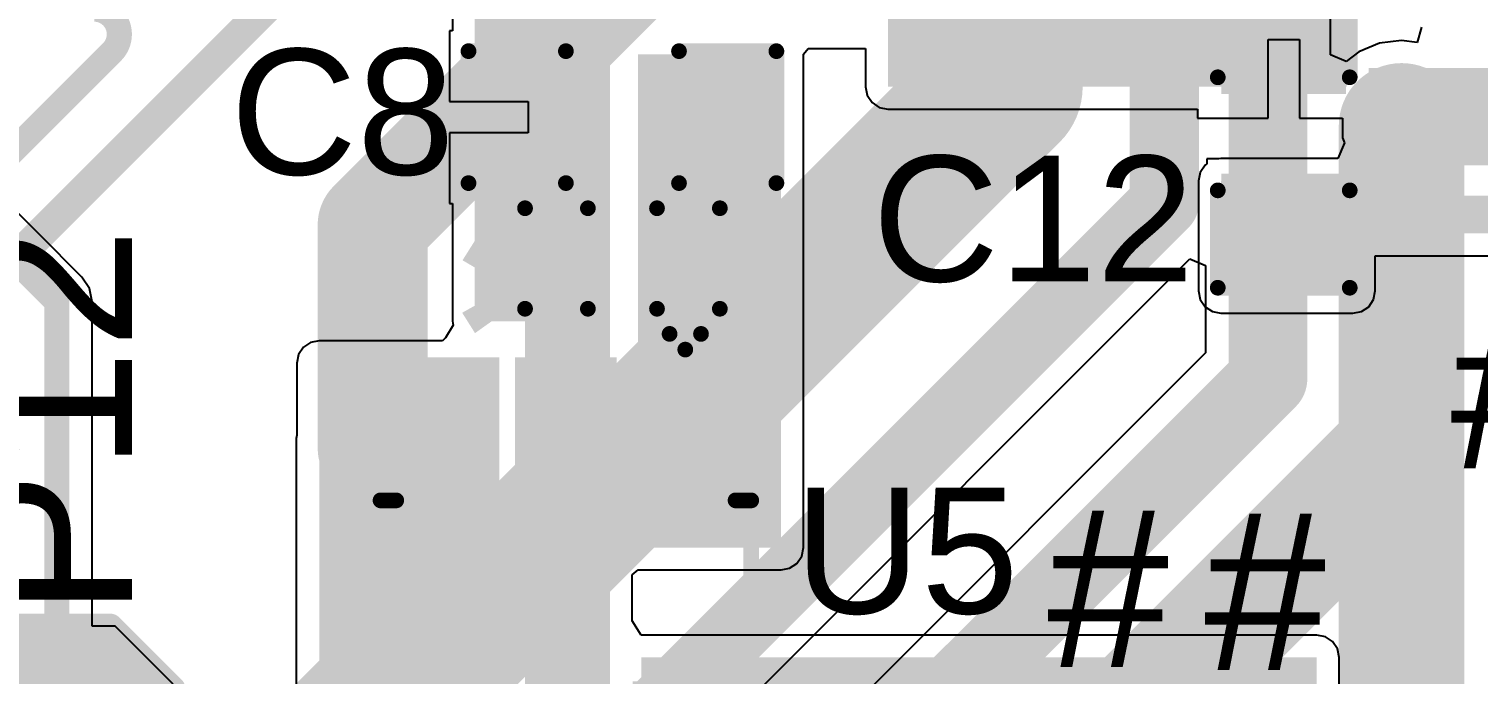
# Model space of a CAD drawing. Header units: millimetres. Extents: x -0.43 to 2.06, y -0.4 to 2.49.
# Drawn here: x 1.1946 to 1.6558, y 1.307 to 1.5124 of the extents above; entities that cross this region are included whole.
import ezdxf

# ---------------------------------------------------------------- set-up
doc = ezdxf.new("R2010")
doc.units = ezdxf.units.MM
doc.header["$MEASUREMENT"] = 0
for name, color, linetype in [('BottomLayer', 5, 'Continuous'), ('BottomSolder', 6, 'Continuous'), ('TopLayer', 1, 'Continuous'), ('TopOverlay', 2, 'Continuous'), ('TopPaste', 8, 'Continuous'), ('TopSolder', 216, 'Continuous'), ('ViaHoleLayer', 16, 'Continuous')]:
    doc.layers.add(name, color=color, linetype=linetype)
doc.styles.add('Arial', font='', dxfattribs={"height": 0.2})
doc.styles.get('Arial').set_extended_font_data('Arial')

# ---------------------------------------------------------------- blocks, each defined once
blk = doc.blocks.new('CAP_0603_18')
at = {"layer": 'TopLayer'}
for points in [[(-0.015, 0.0175), (-0.015, -0.0175), (-0.045, -0.0175), (-0.045, 0.0175)], [(0.045, 0.0175), (0.045, -0.0175), (0.015, -0.0175), (0.015, 0.0175)]]:
    blk.add_hatch(color=1, dxfattribs=at).paths.add_polyline_path(points)
at = {"layer": 'TopPaste'}
for points in [[(-0.015, 0.0175), (-0.015, -0.0175), (-0.045, -0.0175), (-0.045, 0.0175)], [(0.045, 0.0175), (0.045, -0.0175), (0.015, -0.0175), (0.015, 0.0175)]]:
    blk.add_hatch(color=8, dxfattribs=at).paths.add_polyline_path(points)
at = {"layer": 'TopSolder'}
for points in [[(-0.01264, 0.01986), (-0.01264, -0.01986), (-0.04736, -0.01986), (-0.04736, 0.01986)], [(0.04736, 0.01986), (0.04736, -0.01986), (0.01264, -0.01986), (0.01264, 0.01986)]]:
    blk.add_hatch(color=216, dxfattribs=at).paths.add_polyline_path(points)
at = {"layer": 'TopOverlay', "const_width": 0.005}
for points in [[(-0.049, 0.021), (-0.049, -0.021)], [(-0.018, 0.021), (-0.049, 0.021)], [(0.049, 0.021), (0.018, 0.021)], [(0.049, 0.021), (0.049, -0.021)], [(-0.018, -0.021), (-0.049, -0.021)], [(0.049, -0.021), (0.018, -0.021)]]:
    blk.add_lwpolyline(points, dxfattribs=at)
at = {"layer": 'TopOverlay', "const_width": 0.0025}
for points in [[(-0.05025, 0.021, 1), (-0.04775, 0.021, 1)], [(-0.05025, 0.021, 1), (-0.04775, 0.021, 1)], [(-0.01925, 0.021, 1), (-0.01675, 0.021, 1)], [(0.01675, 0.021, 1), (0.01925, 0.021, 1)], [(0.04775, 0.021, 1), (0.05025, 0.021, 1)], [(0.04775, 0.021, 1), (0.05025, 0.021, 1)], [(-0.05025, -0.021, 1), (-0.04775, -0.021, 1)], [(-0.05025, -0.021, 1), (-0.04775, -0.021, 1)], [(-0.01925, -0.021, 1), (-0.01675, -0.021, 1)], [(0.01675, -0.021, 1), (0.01925, -0.021, 1)], [(0.04775, -0.021, 1), (0.05025, -0.021, 1)], [(0.04775, -0.021, 1), (0.05025, -0.021, 1)]]:
    blk.add_lwpolyline(points, format="xyb", close=True, dxfattribs=at)
blk = doc.blocks.new('CAP_0402_19')
at = {"layer": 'TopLayer'}
for points in [[(-0.0275, -0.0125), (-0.0275, 0.0125), (-0.0095, 0.0125), (-0.0095, -0.0125)], [(0.0095, -0.0125), (0.0095, 0.0125), (0.0275, 0.0125), (0.0275, -0.0125)]]:
    blk.add_hatch(color=1, dxfattribs=at).paths.add_polyline_path(points)
at = {"layer": 'TopPaste'}
for points in [[(-0.0275, -0.0125), (-0.0275, 0.0125), (-0.0095, 0.0125), (-0.0095, -0.0125)], [(0.0095, -0.0125), (0.0095, 0.0125), (0.0275, 0.0125), (0.0275, -0.0125)]]:
    blk.add_hatch(color=8, dxfattribs=at).paths.add_polyline_path(points)
at = {"layer": 'TopSolder'}
for points in [[(-0.02986, -0.01486), (-0.02986, 0.01486), (-0.00714, 0.01486), (-0.00714, -0.01486)], [(0.00714, -0.01486), (0.00714, 0.01486), (0.02986, 0.01486), (0.02986, -0.01486)]]:
    blk.add_hatch(color=216, dxfattribs=at).paths.add_polyline_path(points)
at = {"layer": 'TopOverlay', "const_width": 0.005}
for points in [[(-0.031, 0.016), (-0.031, -0.016)], [(-0.011, 0.016), (-0.031, 0.016)], [(0.031, 0.016), (0.011, 0.016)], [(0.031, 0.016), (0.031, -0.016)], [(-0.011, -0.016), (-0.031, -0.016)], [(0.031, -0.016), (0.011, -0.016)]]:
    blk.add_lwpolyline(points, dxfattribs=at)
at = {"layer": 'TopOverlay', "const_width": 0.0025}
for points in [[(-0.03225, 0.016, 1), (-0.02975, 0.016, 1)], [(-0.03225, 0.016, 1), (-0.02975, 0.016, 1)], [(-0.01225, 0.016, 1), (-0.00975, 0.016, 1)], [(0.00975, 0.016, 1), (0.01225, 0.016, 1)], [(0.02975, 0.016, 1), (0.03225, 0.016, 1)], [(0.02975, 0.016, 1), (0.03225, 0.016, 1)], [(-0.03225, -0.016, 1), (-0.02975, -0.016, 1)], [(-0.03225, -0.016, 1), (-0.02975, -0.016, 1)], [(-0.01225, -0.016, 1), (-0.00975, -0.016, 1)], [(0.00975, -0.016, 1), (0.01225, -0.016, 1)], [(0.02975, -0.016, 1), (0.03225, -0.016, 1)], [(0.02975, -0.016, 1), (0.03225, -0.016, 1)]]:
    blk.add_lwpolyline(points, format="xyb", close=True, dxfattribs=at)
blk = doc.blocks.new('CAP_0603_22')
at = {"layer": 'TopLayer'}
for points in [[(-0.015, 0.0175), (-0.015, -0.0175), (-0.045, -0.0175), (-0.045, 0.0175)], [(0.045, 0.0175), (0.045, -0.0175), (0.015, -0.0175), (0.015, 0.0175)]]:
    blk.add_hatch(color=1, dxfattribs=at).paths.add_polyline_path(points)
at = {"layer": 'TopPaste'}
for points in [[(-0.015, 0.0175), (-0.015, -0.0175), (-0.045, -0.0175), (-0.045, 0.0175)], [(0.045, 0.0175), (0.045, -0.0175), (0.015, -0.0175), (0.015, 0.0175)]]:
    blk.add_hatch(color=8, dxfattribs=at).paths.add_polyline_path(points)
at = {"layer": 'TopSolder'}
for points in [[(-0.01264, 0.01986), (-0.01264, -0.01986), (-0.04736, -0.01986), (-0.04736, 0.01986)], [(0.04736, 0.01986), (0.04736, -0.01986), (0.01264, -0.01986), (0.01264, 0.01986)]]:
    blk.add_hatch(color=216, dxfattribs=at).paths.add_polyline_path(points)
at = {"layer": 'TopOverlay', "const_width": 0.005}
for points in [[(-0.049, 0.021), (-0.049, -0.021)], [(-0.049, 0.021), (-0.018, 0.021)], [(0.018, 0.021), (0.049, 0.021)], [(0.049, 0.021), (0.049, -0.021)], [(-0.049, -0.021), (-0.018, -0.021)], [(0.018, -0.021), (0.049, -0.021)]]:
    blk.add_lwpolyline(points, dxfattribs=at)
at = {"layer": 'TopOverlay', "const_width": 0.0025}
for points in [[(-0.05025, 0.021, 1), (-0.04775, 0.021, 1)], [(-0.05025, 0.021, 1), (-0.04775, 0.021, 1)], [(-0.01925, 0.021, 1), (-0.01675, 0.021, 1)], [(0.01675, 0.021, 1), (0.01925, 0.021, 1)], [(0.04775, 0.021, 1), (0.05025, 0.021, 1)], [(0.04775, 0.021, 1), (0.05025, 0.021, 1)], [(-0.05025, -0.021, 1), (-0.04775, -0.021, 1)], [(-0.05025, -0.021, 1), (-0.04775, -0.021, 1)], [(-0.01925, -0.021, 1), (-0.01675, -0.021, 1)], [(0.01675, -0.021, 1), (0.01925, -0.021, 1)], [(0.04775, -0.021, 1), (0.05025, -0.021, 1)], [(0.04775, -0.021, 1), (0.05025, -0.021, 1)]]:
    blk.add_lwpolyline(points, format="xyb", close=True, dxfattribs=at)
blk = doc.blocks.new('TSOT_23_5_51')
at = {"layer": 'TopLayer'}
for points in [[(-0.02756, 0.04961), (-0.02756, 0.0252), (-0.07559, 0.0252), (-0.07559, 0.04961)], [(0.07559, 0.04961), (0.07559, 0.0252), (0.02756, 0.0252), (0.02756, 0.04961)], [(-0.02756, 0.0122), (-0.02756, -0.0122), (-0.07559, -0.0122), (-0.07559, 0.0122)], [(-0.02756, -0.0252), (-0.02756, -0.04961), (-0.07559, -0.04961), (-0.07559, -0.0252)], [(0.07559, -0.0252), (0.07559, -0.04961), (0.02756, -0.04961), (0.02756, -0.0252)]]:
    blk.add_hatch(color=1, dxfattribs=at).paths.add_polyline_path(points)
at = {"layer": 'TopPaste'}
for points in [[(-0.02756, 0.04961), (-0.02756, 0.0252), (-0.07559, 0.0252), (-0.07559, 0.04961)], [(0.07559, 0.04961), (0.07559, 0.0252), (0.02756, 0.0252), (0.02756, 0.04961)], [(-0.02756, 0.0122), (-0.02756, -0.0122), (-0.07559, -0.0122), (-0.07559, 0.0122)], [(-0.02756, -0.0252), (-0.02756, -0.04961), (-0.07559, -0.04961), (-0.07559, -0.0252)], [(0.07559, -0.0252), (0.07559, -0.04961), (0.02756, -0.04961), (0.02756, -0.0252)]]:
    blk.add_hatch(color=8, dxfattribs=at).paths.add_polyline_path(points)
at = {"layer": 'TopSolder'}
for points in [[(-0.02356, 0.05361), (-0.02356, 0.0212), (-0.07959, 0.0212), (-0.07959, 0.05361)], [(0.07959, 0.05361), (0.07959, 0.0212), (0.02356, 0.0212), (0.02356, 0.05361)], [(-0.02356, 0.0162), (-0.02356, -0.0162), (-0.07959, -0.0162), (-0.07959, 0.0162)], [(-0.02356, -0.0212), (-0.02356, -0.05361), (-0.07959, -0.05361), (-0.07959, -0.0212)], [(0.07959, -0.0212), (0.07959, -0.05361), (0.02356, -0.05361), (0.02356, -0.0212)]]:
    blk.add_hatch(color=216, dxfattribs=at).paths.add_polyline_path(points)
at = {"layer": 'TopOverlay', "const_width": 0.005}
for points in [[(-0.034, 0.054), (-0.034, 0.059)], [(0.03, 0.059), (-0.034, 0.059)], [(0.03, 0.054), (0.03, 0.059)], [(-0.087, 0.033), (-0.087, 0.043)], [(-0.082, 0.038), (-0.087, 0.043)], [(-0.087, 0.033), (-0.082, 0.038)], [(0.03, -0.016), (0.03, 0.016)], [(-0.034, -0.059), (-0.034, -0.054)], [(0.03, -0.059), (0.03, -0.054)], [(0.03, -0.059), (-0.034, -0.059)]]:
    blk.add_lwpolyline(points, dxfattribs=at)
at = {"layer": 'TopOverlay', "const_width": 0.0025}
for points in [[(-0.03525, 0.059, 1), (-0.03275, 0.059, 1)], [(-0.03525, 0.059, 1), (-0.03275, 0.059, 1)], [(0.02875, 0.059, 1), (0.03125, 0.059, 1)], [(0.02875, 0.059, 1), (0.03125, 0.059, 1)], [(-0.03525, 0.054, 1), (-0.03275, 0.054, 1)], [(0.02875, 0.054, 1), (0.03125, 0.054, 1)], [(-0.08825, 0.043, 1), (-0.08575, 0.043, 1)], [(-0.08825, 0.043, 1), (-0.08575, 0.043, 1)], [(-0.08325, 0.038, 1), (-0.08075, 0.038, 1)], [(-0.08325, 0.038, 1), (-0.08075, 0.038, 1)], [(-0.08825, 0.033, 1), (-0.08575, 0.033, 1)], [(-0.08825, 0.033, 1), (-0.08575, 0.033, 1)], [(0.02875, 0.016, 1), (0.03125, 0.016, 1)], [(0.02875, -0.016, 1), (0.03125, -0.016, 1)], [(-0.03525, -0.054, 1), (-0.03275, -0.054, 1)], [(0.02875, -0.054, 1), (0.03125, -0.054, 1)], [(-0.03525, -0.059, 1), (-0.03275, -0.059, 1)], [(-0.03525, -0.059, 1), (-0.03275, -0.059, 1)], [(0.02875, -0.059, 1), (0.03125, -0.059, 1)], [(0.02875, -0.059, 1), (0.03125, -0.059, 1)]]:
    blk.add_lwpolyline(points, format="xyb", close=True, dxfattribs=at)
blk = doc.blocks.new('TEST_POINT_88')
at = {"layer": 'TopLayer'}
blk.add_hatch(color=1, dxfattribs=at).paths.add_polyline_path([(0.015, 0.03), (-0.015, 0.03), (-0.03, 0.015), (-0.03, -0.015), (-0.015, -0.03), (0.015, -0.03), (0.03, -0.015), (0.03, 0.015)])
at = {"layer": 'TopPaste'}
blk.add_hatch(color=8, dxfattribs=at).paths.add_polyline_path([(0.015, 0.03), (-0.015, 0.03), (-0.03, 0.015), (-0.03, -0.015), (-0.015, -0.03), (0.015, -0.03), (0.03, -0.015), (0.03, 0.015)])
at = {"layer": 'TopSolder'}
blk.add_hatch(color=216, dxfattribs=at).paths.add_polyline_path([(0.017, 0.034), (-0.017, 0.034), (-0.034, 0.017), (-0.034, -0.017), (-0.017, -0.034), (0.017, -0.034), (0.034, -0.017), (0.034, 0.017)])
at = {"layer": 'TopOverlay', "const_width": 0.00787}
for points in [[(-0.017, 0.037), (-0.037, 0.017)], [(-0.017, 0.037), (0.017, 0.037)], [(-0.017, 0.037), (0.017, 0.037)], [(0.017, 0.037), (0.037, 0.017)], [(-0.037, 0.017), (-0.037, -0.017)], [(0.037, 0.017), (0.037, -0.017)], [(-0.037, -0.017), (-0.017, -0.037)], [(0.037, -0.017), (0.017, -0.037)], [(-0.017, -0.037), (0.017, -0.037)], [(-0.017, -0.037), (0.017, -0.037)]]:
    blk.add_lwpolyline(points, dxfattribs=at)
at = {"layer": 'TopOverlay', "const_width": 0.00394}
for points in [[(-0.01897, 0.037, 1), (-0.01503, 0.037, 1)], [(-0.01897, 0.037, 1), (-0.01503, 0.037, 1)], [(-0.01897, 0.037, 1), (-0.01503, 0.037, 1)], [(0.01503, 0.037, 1), (0.01897, 0.037, 1)], [(0.01503, 0.037, 1), (0.01897, 0.037, 1)], [(0.01503, 0.037, 1), (0.01897, 0.037, 1)], [(-0.03897, 0.017, 1), (-0.03503, 0.017, 1)], [(-0.03897, 0.017, 1), (-0.03503, 0.017, 1)], [(0.03503, 0.017, 1), (0.03897, 0.017, 1)], [(0.03503, 0.017, 1), (0.03897, 0.017, 1)], [(-0.03897, -0.017, 1), (-0.03503, -0.017, 1)], [(-0.03897, -0.017, 1), (-0.03503, -0.017, 1)], [(0.03503, -0.017, 1), (0.03897, -0.017, 1)], [(0.03503, -0.017, 1), (0.03897, -0.017, 1)], [(-0.01897, -0.037, 1), (-0.01503, -0.037, 1)], [(-0.01897, -0.037, 1), (-0.01503, -0.037, 1)], [(-0.01897, -0.037, 1), (-0.01503, -0.037, 1)], [(0.01503, -0.037, 1), (0.01897, -0.037, 1)], [(0.01503, -0.037, 1), (0.01897, -0.037, 1)], [(0.01503, -0.037, 1), (0.01897, -0.037, 1)]]:
    blk.add_lwpolyline(points, format="xyb", close=True, dxfattribs=at)

msp = doc.modelspace()

# ---------------------------------------------------------------- hatches: boundary and pattern name
at = {"layer": 'BottomLayer'}
h = msp.add_hatch(color=5, dxfattribs=at)
edge = h.paths.add_edge_path()
edge.add_arc((1.63151, 1.48151), 0.01181, 0, 360)
h = msp.add_hatch(color=5, dxfattribs=at)
edge = h.paths.add_edge_path()
edge.add_arc((1.406, 1.395), 0.01181, 0, 360)
h = msp.add_hatch(color=5, dxfattribs=at)
edge = h.paths.add_edge_path()
edge.add_arc((1.304, 1.379), 0.01181, 0, 360)
at = {"layer": 'BottomSolder'}
h = msp.add_hatch(color=6, dxfattribs=at)
edge = h.paths.add_edge_path()
edge.add_arc((1.63151, 1.48151), 0.01581, 0, 360)
at = {"layer": 'TopLayer'}
for points in [[(1.33651, 1.41931), (1.37951, 1.41931), (1.37951, 1.553), (1.33651, 1.553)], [(1.468, 1.494), (1.614, 1.494), (1.614, 1.529), (1.468, 1.529)], [(1.38851, 1.34731), (1.434, 1.34731), (1.434, 1.50431), (1.38851, 1.50431)], [(1.621, 1.469), (1.662, 1.469), (1.662, 1.5), (1.621, 1.5)], [(1.35251, 1.22), (1.37951, 1.22), (1.37951, 1.49431), (1.35251, 1.49431)], [(1.574, 1.429), (1.616, 1.429), (1.616, 1.464), (1.574, 1.464)], [(1.61551, 1.44731), (1.86251, 1.44731), (1.86251, 1.45931), (1.61551, 1.45931)], [(1.287, 1.315), (1.342, 1.315), (1.342, 1.406), (1.287, 1.406)], [(1.38951, 1.24831), (1.60451, 1.24831), (1.60451, 1.31231), (1.38951, 1.31231)]]:
    msp.add_hatch(color=1, dxfattribs=at).paths.add_polyline_path(points)
h = msp.add_hatch(color=1, dxfattribs=at)
edge = h.paths.add_edge_path()
edge.add_arc((1.63151, 1.48151), 0.01181, 0, 360)
h = msp.add_hatch(color=1, dxfattribs=at)
edge = h.paths.add_edge_path()
edge.add_arc((1.406, 1.395), 0.01181, 0, 360)
h = msp.add_hatch(color=1, dxfattribs=at)
edge = h.paths.add_edge_path()
edge.add_arc((1.304, 1.379), 0.01181, 0, 360)
at = {"layer": 'TopSolder'}
h = msp.add_hatch(color=216, dxfattribs=at)
edge = h.paths.add_edge_path()
edge.add_arc((1.63151, 1.48151), 0.01581, 0, 360)
at = {"layer": 'ViaHoleLayer'}
h = msp.add_hatch(color=16, dxfattribs=at)
edge = h.paths.add_edge_path()
edge.add_arc((1.63151, 1.48151), 0.00591, 0, 360)
h = msp.add_hatch(color=16, dxfattribs=at)
edge = h.paths.add_edge_path()
edge.add_arc((1.406, 1.395), 0.00591, 0, 360)
h = msp.add_hatch(color=16, dxfattribs=at)
edge = h.paths.add_edge_path()
edge.add_arc((1.304, 1.379), 0.00591, 0, 360)

# ---------------------------------------------------------------- linework, layer by layer
at = {"layer": 'BottomLayer'}
for p, q in [((1.60888, 1.50416), (1.60888, 1.701)), ((1.6378, 1.51296), (1.63649, 1.50809)), ((1.63151, 1.50874), (1.62446, 1.50782)), ((1.63649, 1.50809), (1.63151, 1.50874)), ((1.61388, 1.50202), (1.60888, 1.50416)), ((1.6179, 1.5051), (1.61388, 1.50202)), ((1.62446, 1.50782), (1.6179, 1.5051)), ((1.37035, 1.2454), (1.56412, 1.43916)), ((1.56412, 1.43916), (1.56912, 1.43709)), ((1.56912, 1.43709), (1.56912, 1.40924)), ((1.56912, 1.40924), (1.44494, 1.28506))]:
    msp.add_line(p, q, dxfattribs=at)
for points, const_width in [([(1.589, 1.401), (1.589, 1.701)], 0.025), ([(1.556, 1.457), (1.556, 1.677)], 0.022), ([(1.505, 1.494), (1.505, 1.576)], 0.05), ([(1.304, 1.45), (1.433, 1.579)], 0.035), ([(1.2045, 1.4535), (1.283, 1.532)], 0.01), ([(1.406, 1.395), (1.505, 1.494)], 0.05), ([(1.21469, 1.49869), (1.22103, 1.50503)], 0.008), ([(1.044, 1.328), (1.21469, 1.49869)], 0.008), ([(1.63151, 0.89331), (1.63151, 1.48151)], 0.04), ([(1.304, 1.379), (1.304, 1.45)], 0.035), ([(1.352, 1.253), (1.556, 1.457)], 0.022), ([(1.18467, 1.43367), (1.2045, 1.4535)], 0.01), ([(1.132, 1.121), (1.406, 1.395)], 0.05), ([(1.459, 1.271), (1.589, 1.401)], 0.025), ([(1.48, 1.227), (1.63051, 1.37751)], 0.04)]:
    msp.add_lwpolyline(points, dxfattribs=dict(at, const_width=const_width))
at = {"layer": 'BottomLayer', "const_width": 0.008}
msp.add_lwpolyline([(1.21537, 1.51869, -0.668185), (1.22103, 1.50503)], format="xyb", dxfattribs=at)
at = {"layer": 'BottomLayer'}
for points, const_width in [([(1.4925, 1.494, 1), (1.5175, 1.494, 1)], 0.025), ([(1.4925, 1.494, 1), (1.5175, 1.494, 1)], 0.025), ([(1.21903, 1.50503, 1), (1.22303, 1.50503, 1)], 0.004), ([(1.21903, 1.50503, 1), (1.22303, 1.50503, 1)], 0.004), ([(1.21269, 1.49869, 1), (1.21669, 1.49869, 1)], 0.004), ([(1.21269, 1.49869, 1), (1.21669, 1.49869, 1)], 0.004), ([(1.62151, 1.48151, 1), (1.64151, 1.48151, 1)], 0.02), ([(1.29525, 1.45, 1), (1.31275, 1.45, 1)], 0.0175), ([(1.29525, 1.45, 1), (1.31275, 1.45, 1)], 0.0175), ([(1.5505, 1.457, 1), (1.5615, 1.457, 1)], 0.011), ([(1.5505, 1.457, 1), (1.5615, 1.457, 1)], 0.011), ([(1.202, 1.4535, 1), (1.207, 1.4535, 1)], 0.005), ([(1.202, 1.4535, 1), (1.207, 1.4535, 1)], 0.005), ([(1.3935, 1.395, 1), (1.4185, 1.395, 1)], 0.025), ([(1.3935, 1.395, 1), (1.4185, 1.395, 1)], 0.025), ([(1.58275, 1.401, 1), (1.59525, 1.401, 1)], 0.0125), ([(1.58275, 1.401, 1), (1.59525, 1.401, 1)], 0.0125), ([(1.62051, 1.37751, 1), (1.64051, 1.37751, 1)], 0.02), ([(1.29525, 1.379, 1), (1.31275, 1.379, 1)], 0.0175)]:
    msp.add_lwpolyline(points, format="xyb", close=True, dxfattribs=dict(at, const_width=const_width))
at = {"layer": 'TopLayer'}
for p, q in [((1.21144, 1.43342), (1.08162, 1.56324)), ((1.32937, 1.553), (1.32937, 1.51181)), ((1.32937, 1.51181), (1.32851, 1.51181)), ((1.32851, 1.51181), (1.32851, 1.48931)), ((1.589, 1.484), (1.589, 1.509)), ((1.589, 1.509), (1.599, 1.509)), ((1.599, 1.509), (1.599, 1.484)), ((1.44114, 1.50431), (1.44267, 1.50617)), ((1.44114, 1.34731), (1.44114, 1.50431)), ((1.44267, 1.50617), (1.46086, 1.50617)), ((1.46086, 1.50617), (1.46086, 1.494)), ((1.46086, 1.494), (1.46141, 1.49127)), ((1.46141, 1.49127), (1.46295, 1.48895)), ((1.32851, 1.48931), (1.35351, 1.48931)), ((1.35351, 1.48931), (1.35351, 1.47931)), ((1.46295, 1.48895), (1.46527, 1.48741)), ((1.46527, 1.48741), (1.468, 1.48686)), ((1.468, 1.48686), (1.5665, 1.48686)), ((1.5665, 1.48686), (1.5665, 1.484)), ((1.5665, 1.484), (1.589, 1.484)), ((1.599, 1.484), (1.6127, 1.484)), ((1.6127, 1.484), (1.6127, 1.47777)), ((1.35351, 1.47931), (1.32851, 1.47931)), ((1.32851, 1.47931), (1.32851, 1.45681)), ((1.61338, 1.47614), (1.61116, 1.47114)), ((1.6127, 1.47777), (1.61338, 1.47614)), ((1.56741, 1.46673), (1.56686, 1.464)), ((1.56895, 1.46905), (1.56741, 1.46673)), ((1.5695, 1.46941), (1.56895, 1.46905)), ((1.57331, 1.471), (1.5695, 1.471)), ((1.5695, 1.471), (1.5695, 1.46941)), ((1.574, 1.47114), (1.57331, 1.471)), ((1.61116, 1.47114), (1.574, 1.47114)), ((1.56686, 1.464), (1.56686, 1.429)), ((1.32851, 1.45681), (1.32937, 1.45681)), ((1.32937, 1.45681), (1.32937, 1.41931)), ((1.62314, 1.429), (1.62314, 1.44017)), ((1.62314, 1.44017), (1.66837, 1.44017)), ((1.21387, 1.42978), (1.21144, 1.43342)), ((1.21144, 1.43342), (1.21144, 1.43342)), ((1.21473, 1.42549), (1.21387, 1.42978)), ((1.21473, 1.32231), (1.21473, 1.42549)), ((1.56686, 1.429), (1.56741, 1.42627)), ((1.56741, 1.42627), (1.56895, 1.42395)), ((1.62105, 1.42395), (1.62259, 1.42627)), ((1.62259, 1.42627), (1.62314, 1.429)), ((1.56895, 1.42395), (1.57127, 1.42241)), ((1.57127, 1.42241), (1.574, 1.42186)), ((1.574, 1.42186), (1.616, 1.42186)), ((1.616, 1.42186), (1.61873, 1.42241)), ((1.61873, 1.42241), (1.62105, 1.42395)), ((1.32961, 1.41814), (1.32721, 1.41407)), ((1.32937, 1.41931), (1.32961, 1.41814)), ((1.28427, 1.41259), (1.28195, 1.41105)), ((1.287, 1.41314), (1.28427, 1.41259)), ((1.3262, 1.41314), (1.287, 1.41314)), ((1.32721, 1.41407), (1.3262, 1.41314)), ((1.28041, 1.40873), (1.27986, 1.406)), ((1.28195, 1.41105), (1.28041, 1.40873)), ((1.27986, 1.406), (1.27986, 1.38308)), ((1.27986, 1.38308), (1.27965, 1.382)), ((1.27965, 1.382), (1.27965, 1.2546)), ((1.44059, 1.34458), (1.44114, 1.34731)), ((1.43673, 1.34071), (1.43905, 1.34226)), ((1.43905, 1.34226), (1.44059, 1.34458)), ((1.38665, 1.33864), (1.38851, 1.34017)), ((1.38665, 1.32397), (1.38665, 1.33864)), ((1.38851, 1.34017), (1.434, 1.34017)), ((1.434, 1.34017), (1.43673, 1.34071)), ((1.38951, 1.31944), (1.38665, 1.32397)), ((1.22201, 1.32231), (1.21473, 1.32231)), ((1.24051, 1.30381), (1.22201, 1.32231)), ((1.60451, 1.31944), (1.38951, 1.31944)), ((1.60724, 1.3189), (1.60451, 1.31944)), ((1.60956, 1.31735), (1.60724, 1.3189)), ((1.61111, 1.31504), (1.60956, 1.31735)), ((1.61165, 1.31231), (1.61111, 1.31504)), ((1.61165, 1.24831), (1.61165, 1.31231))]:
    msp.add_line(p, q, dxfattribs=at)
for points, const_width in [([(1.01626, 1.61274), (1.20351, 1.42549)], 0.008), ([(1.63051, 1.48151), (1.65149, 1.48151)], 0.008), ([(1.65149, 1.48151), (1.65985, 1.47315)], 0.008), ([(1.61551, 1.45331), (1.61567, 1.45346)], 0.008), ([(1.20351, 1.28531), (1.20351, 1.42549)], 0.008), ([(1.298, 1.247), (1.298, 1.382)], 0.022), ([(1.304, 1.379), (1.32723, 1.379)], 0.022), ([(1.32723, 1.379), (1.32811, 1.37988)], 0.022)]:
    msp.add_lwpolyline(points, dxfattribs=dict(at, const_width=const_width))
for points, const_width in [([(1.62851, 1.48151, 1), (1.63251, 1.48151, 1)], 0.004), ([(1.64949, 1.48151, 1), (1.65349, 1.48151, 1)], 0.004), ([(1.64949, 1.48151, 1), (1.65349, 1.48151, 1)], 0.004), ([(1.61367, 1.45346, 1), (1.61767, 1.45346, 1)], 0.004), ([(1.61351, 1.45331, 1), (1.61751, 1.45331, 1)], 0.004), ([(1.20151, 1.42549, 1), (1.20551, 1.42549, 1)], 0.004), ([(1.20151, 1.42549, 1), (1.20551, 1.42549, 1)], 0.004), ([(1.2925, 1.382, 1), (1.3035, 1.382, 1)], 0.011), ([(1.2985, 1.379, 1), (1.3095, 1.379, 1)], 0.011), ([(1.32173, 1.379, 1), (1.33273, 1.379, 1)], 0.011), ([(1.32173, 1.379, 1), (1.33273, 1.379, 1)], 0.011), ([(1.32261, 1.37988, 1), (1.33361, 1.37988, 1)], 0.011)]:
    msp.add_lwpolyline(points, format="xyb", close=True, dxfattribs=dict(at, const_width=const_width))

# ---------------------------------------------------------------- block references
for name, p, rotation in [('CAP_0603_22', (1.594, 1.479), 90), ('CAP_0603_18', (1.38351, 1.48431), 180), ('CAP_0402_19', (1.38351, 1.43931), 180), ('TSOT_23_5_51', (1.36551, 1.32831), 270), ('TEST_POINT_88', (1.20351, 1.28531), 90)]:
    msp.add_blockref(name, p, dxfattribs=dict(rotation=rotation))

# ---------------------------------------------------------------- texts
at = {"layer": 'TopOverlay', "style": 'Arial'}
for s, p in [('C8', (1.25868, 1.46601)), ('C12', (1.46302, 1.43201)), ('U5', (1.43819, 1.32631))]:
    msp.add_text(s, height=0.04, dxfattribs=at).set_placement(p)
for s, height, rotation, p in [('*', 0.08, 270, (1.29332, 1.452)), ('P12', 0.05, 90, (1.22744, 1.325)), ('#', 0.05, 360, (1.647, 1.37255)), ('#', 0.05, 360, (1.51864, 1.30932)), ('#', 0.05, 360, (1.56864, 1.30832))]:
    msp.add_text(s, height=height, rotation=rotation, dxfattribs=at).set_placement(p)

doc.saveas('drawing.dxf')
